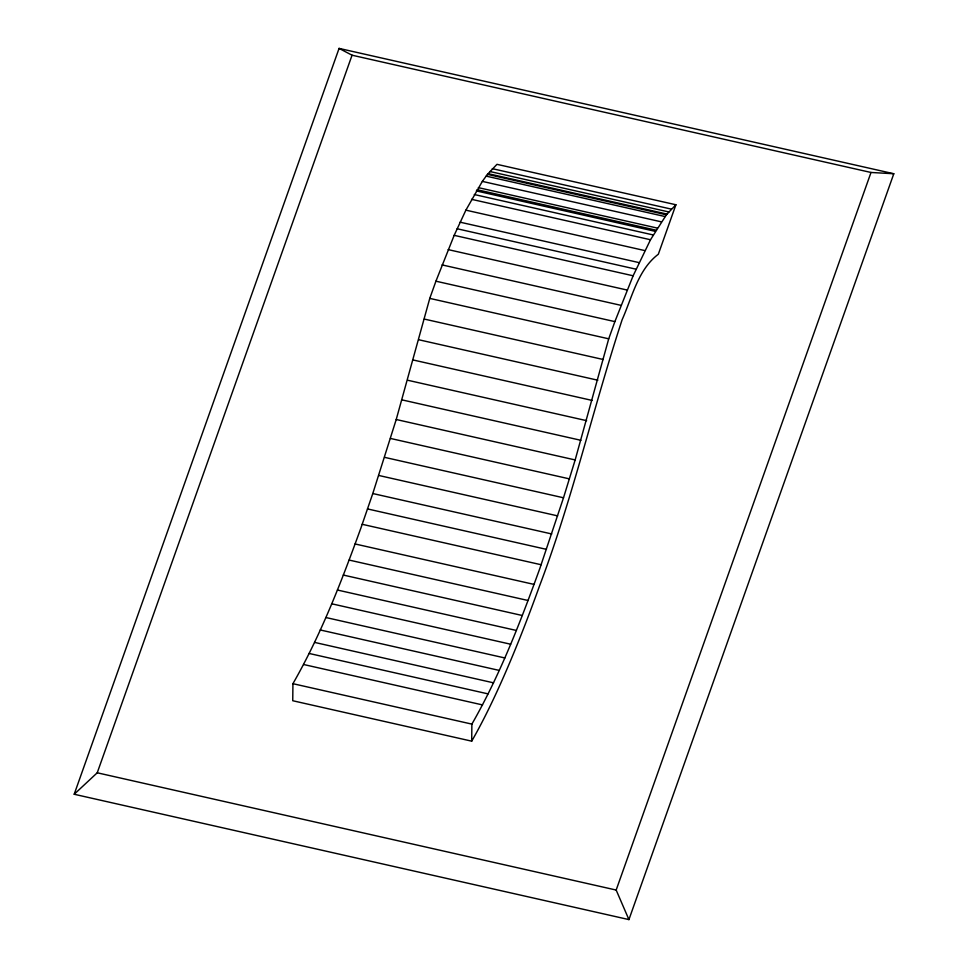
<?xml version="1.0" encoding="UTF-8"?>
<svg xmlns="http://www.w3.org/2000/svg" width="968" height="968" viewBox="0 0 968 968"><rect width="100%" height="100%" fill="white"/><g stroke="black" fill="none" stroke-linecap="round" stroke-linejoin="round"><path stroke-width="1.45" d="M292.929 683.686L292.747 700.735L471.694 741.161A604.056 96.848 -77.3 0 0 539.454 586.16C572.487 499.064 593.13 408.048 622.134 319.706C632.092 297.382 637.948 269.612 658.325 254.245L675.906 204.756L496.959 164.33L487.449 174.361L482.342 181.391L465.886 210.153L454.173 235.345L435.927 281.192L429.768 298.386L396.227 419.507L372.789 493.535L360.967 527.85C341.644 581.127 321.182 634.379 292.929 683.686L471.876 724.112C500.129 674.817 520.578 621.565 539.902 568.276L563.509 497.782L575.161 459.945L608.715 338.812L614.874 321.618L633.12 275.783L650.496 239.749L666.395 214.799L675.906 204.756M471.694 741.161L471.876 724.112M74.197 794.256L339.078 48.4L893.803 173.744L628.922 919.6L74.197 794.256L97.236 772.791L352.062 55.212L339.078 48.4M628.922 919.6L616.168 890.052L871.006 172.473L893.803 173.744M352.062 55.212L871.006 172.473M492.325 168.674L671.272 209.1M489.893 171.517L668.827 211.956M488.053 173.659L667 214.085M487.449 174.361L666.395 214.799M486.178 176.128L665.113 216.554M482.342 181.391L661.289 221.829M478.361 187.635L657.308 228.073M477.042 189.716L655.989 230.154M476.353 190.926L655.3 231.352M474.296 194.52L653.243 234.958M471.549 199.323L650.496 239.749M465.886 210.153L644.833 250.591M460.09 222.18L639.037 262.606M457.126 228.763L636.073 269.201M454.173 235.345L633.12 275.783M448.16 249.611L627.095 290.037M442.061 264.905L621.008 305.344M435.927 281.192L614.874 321.618M429.768 298.386L608.715 338.812M424.323 319.077L603.27 359.515M418.89 339.78L597.837 380.218M413.288 360.011L592.235 400.45M407.685 380.243L586.632 420.669M401.95 399.869L580.897 440.307M396.227 419.507L575.161 459.945M390.394 438.431L569.341 478.857M384.562 457.344L563.509 497.782M378.682 475.445L557.616 515.871M372.789 493.535L551.736 533.961M367.501 508.926L546.448 549.352M362.214 524.305L541.16 564.743M355.062 543.956L534.009 584.394M349.158 560.073L528.104 600.511M343.301 575.053L522.248 615.491M337.445 590.032L516.392 630.458M331.673 603.778L510.62 644.216M325.901 617.524L504.848 657.962M320.239 629.962L499.185 670.4M314.588 642.401L493.535 682.827M309.082 653.448L488.029 693.875M303.577 664.496L482.524 704.922M97.236 772.791L616.168 890.052"/></g></svg>
